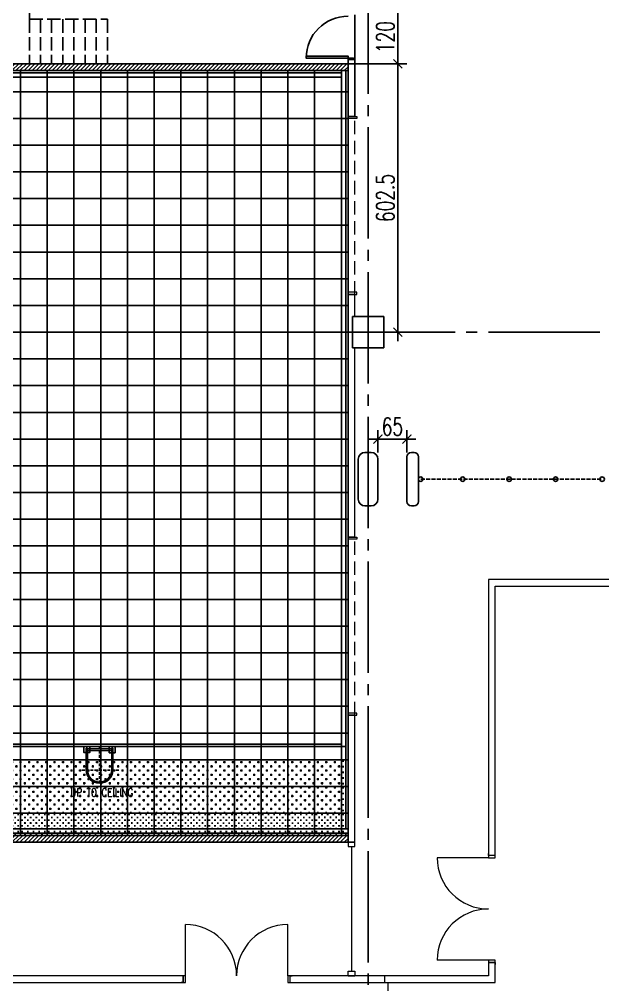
# Model space of a CAD drawing. Header units: millimetres. Extents: x -960 to 41501, y -1010 to 11880.
# Drawn here: x 23577 to 24886, y 1535 to 3702 of the extents above; entities that cross this region are included whole.
import ezdxf
from ezdxf.enums import TextEntityAlignment as Align

# ---------------------------------------------------------------- set-up
doc = ezdxf.new("R2010")
doc.units = ezdxf.units.MM
doc.header["$LTSCALE"] = 100
for name, pattern in [('188K-SM-03-F10-ARCH-PA-Y2257103$0$18P6-SM-03-C40-ARCH-PA-Y2211058$0$DASHED', [19.05, 12.7, -6.35]), ('X-S-FAB-L10$0$COL-CEN-LIN', [3.25, 2.5, -0.25, 0.25, -0.25]), ('X-S-FAB-L10$0$HIDDEN', [0.4, 0.3, -0.1]), ('X-S-FAB-L10$0$JJP_虛線(退縮線、投影線、地下室範圍、非屬本工程、圖面分區)', [0.45, 0.3, -0.15]), ('X-S-FAB-L10$0$TAI_虛線', [5.644, 2.822, -2.822])]:
    doc.linetypes.add(name, pattern=pattern)
for name, color, linetype in [('0-XREF', 7, 'Continuous'), ('188K-SM-03-F10-ARCH-PA-Y2257103$0$K-0-TXT-高度', 53, 'Continuous'), ('188K-SM-03-F10-ARCH-PA-Y2257103$0$K-P-LAD-420', 53, 'Continuous'), ('188K-SM-03-F10-ARCH-PA-Y2257103$0$K-P1S-4.2-單抗', 53, 'Continuous'), ('188K-SM-03-F10-ARCH-PA-Y2257103$0$K-岩棉 2hr 7.5-單抗', 53, 'Continuous'), ('188K-SM-03-F10-ARCH-PA-Y2257103$0$K-岩棉 2hr 7.5-非抗', 53, 'Continuous'), ('188K-SM-03-F10-ARCH-RF-Y2257103$0$K-RF-0.55', 191, 'Continuous'), ('188K-SM-03-F10-ARCH-RF-Y2257103$0$K-RF-0.55-AREA', 6, 'Continuous'), ('188K-SM-03-F10-ARCH-RF-Y2257103$0$K-格柵-不定尺', 80, 'Continuous'), ('188K-SM-03-F10-ARCH-RF-Y2257103$0$K-格柵-整', 30, 'Continuous'), ('X-S-FAB-L10$0$0-DIM-TXT', 8, 'Continuous'), ('X-S-FAB-L10$0$A-WALL-IN', 8, 'Continuous'), ('X-S-FAB-L10$0$A-WALL-IN.200K', 8, 'Continuous'), ('X-S-FAB-L10$0$BLOCK', 8, 'Continuous'), ('X-S-FAB-L10$0$CCL', 8, 'X-S-FAB-L10$0$COL-CEN-LIN'), ('X-S-FAB-L10$0$COL-S', 8, 'Continuous'), ('X-S-FAB-L10$0$Door', 8, 'Continuous'), ('X-S-FAB-L10$0$DW_Frame', 8, 'Continuous'), ('X-S-FAB-L10$0$HID', 8, 'X-S-FAB-L10$0$HIDDEN'), ('X-S-FAB-L10$0$ST', 8, 'Continuous'), ('X-S-FAB-L10$0$WALL_188K_IN', 8, 'Continuous'), ('X-S-FAB-L10$0$管制設備-188K', 6, 'Continuous')]:
    doc.layers.add(name, color=color, linetype=linetype)
doc.styles.add('188K-SM-03-F10-ARCH-PA-Y2257103$0$18P2-XFDP10$0$AA-TXT', font='simplex.shx', dxfattribs={"width": 0.8, "bigfont": 'chineset.shx'})
doc.styles.add('X-S-FAB-L10$0$CHINA', font='simplex.shx', dxfattribs={"width": 0.75, "bigfont": 'chineset.shx'})
doc.styles.add('X-S-FAB-L10$0$DimStyUse', font='romans.shx', dxfattribs={"width": 0.7})
doc.styles.add('X-S-FAB-L10$0$Standard', font='', dxfattribs={"width": 0.8})
doc.styles.add('X-S-FAB-L10$0$TG_NOTE_TEXT', font='simplex.shx', dxfattribs={"width": 0.75, "bigfont": 'chineset.shx'})
doc.styles.get('X-S-FAB-L10$0$Standard').set_extended_font_data('Microsoft JhengHei')

# ---------------------------------------------------------------- blocks, each defined once
blk = doc.blocks.new('X-S-FAB-L10$0$FAB2-L05')
at = {"layer": 'X-S-FAB-L10$0$CCL'}
for p, q in [((-1800, 11005), (-1800, 0)), ((-26880, 3720), (1210, 3720))]:
    blk.add_line(p, q, dxfattribs=at)
at = {"layer": 'X-S-FAB-L10$0$COL-S'}
blk.add_lwpolyline([(-1835, 3755), (-1765, 3755), (-1765, 3685), (-1835, 3685)], close=True, dxfattribs=at)
blk = doc.blocks.new('X-S-FAB-L10$0$_ArchTick')
at = {"color": 0, "linetype": 'ByBlock', "const_width": 0.15}
blk.add_lwpolyline([(-0.5, -0.5), (0.5, 0.5)], dxfattribs=at)
blk = doc.blocks.new('X-S-FAB-L10')
at = {"layer": 'X-S-FAB-L10$0$WALL_188K_IN'}
h = blk.add_hatch(dxfattribs=at)
h.set_pattern_fill('LINE', color=256, scale=2, angle=45)
h.set_pattern_definition([(45, (24216.6165, 3587.5), (-4.49013, 4.49013), [])])
h.paths.add_polyline_path([(23500, 3587.5), (24315, 3587.5), (24315, 3602.5), (23500, 3602.5)])
h = blk.add_hatch(dxfattribs=at)
h.set_pattern_fill('LINE', color=256, scale=2, angle=45)
h.set_pattern_definition([(45, (24216.6165, 1855), (-4.490128, 4.490128), [])])
h.paths.add_polyline_path([(17075, 1855), (24315, 1855), (24315, 1870), (17075, 1870)])
for p, q in [((24426.7, 3742.5), (24426.7, 3582.5)), ((24426.7, 2980), (24426.7, 3622.5)), ((24330, 3612.5), (24315, 3612.5)), ((24315, 3602.5), (24446.7, 3602.5)), ((24330, 3602.5), (24446.7, 3602.5)), ((24395, 3000), (24446.7, 3000)), ((24382, 2730), (24382, 2780)), ((24447, 2730), (24447, 2780)), ((24362, 2760), (24467, 2760))]:
    blk.add_line(p, q)
blk.add_lwpolyline([(24315, 3615.5), (24221, 3615.5), (24221, 3619.9), (24315, 3619.9)], close=True)
blk.add_arc((24315, 3615.5), 94, 90, 180)
at = {"layer": 'X-S-FAB-L10$0$A-WALL-IN'}
for p, q in [((24315, 3484.5), (24315, 3612.5)), ((24330, 3484.5), (24330, 3612.5))]:
    blk.add_line(p, q, dxfattribs=at)
at = {"layer": 'X-S-FAB-L10$0$A-WALL-IN', "lineweight": 0}
for p, q in [((24330, 3484.5), (24315, 3484.5)), ((24330, 3084.5), (24315, 3084.5)), ((24330, 3084.5), (24315, 3084.5)), ((24315, 3084.5), (24315, 2540)), ((24330, 3035), (24330, 3084.5)), ((24330, 2540), (24330, 2965)), ((24330, 2540), (24315, 2540)), ((24330, 2140), (24315, 2140)), ((24315, 2140), (24315, 1855)), ((24330, 1855), (24330, 2140)), ((24315, 1855), (24330, 1855)), ((23945, 1555), (22415, 1555)), ((22470, 1540), (23945, 1540)), ((23945, 1555), (23940.7, 1555)), ((23945, 1540), (23940.7, 1540)), ((23945, 1540), (23945, 1555)), ((24185, 1555), (24189.3, 1555)), ((24185, 1540), (24185, 1555)), ((24315, 1555), (24185, 1555)), ((24185, 1540), (24189.3, 1540)), ((24185, 1540), (24397.5, 1540)), ((24315, 1555), (24330, 1555)), ((24315, 1540), (24330, 1540)), ((24397.5, 1555), (24330, 1555)), ((24405, -35), (24405, 1540))]:
    blk.add_line(p, q, dxfattribs=at)
at = {"layer": 'X-S-FAB-L10$0$A-WALL-IN.200K', "lineweight": 0}
for p, q in [((24990, 2445), (24630, 2445)), ((24630, 2445), (24630, 1825)), ((24645, 2430), (24990, 2430)), ((24645, 1825), (24645, 2430)), ((24630, 1585), (24630, 1580.7)), ((24645, 1585), (24630, 1585)), ((24630, 1585), (24630, 1555)), ((24645, 1585), (24645, 1580.7)), ((24645, 1540), (24645, 1585)), ((24630, 1555), (24397.5, 1555)), ((24397.5, 1540), (24397.5, 1555)), ((24397.5, 1540), (24645, 1540))]:
    blk.add_line(p, q, dxfattribs=at)
at = {"layer": 'X-S-FAB-L10$0$COL-S'}
for p, q in [((24325, 3035), (24395, 3035)), ((24325, 2965), (24325, 3035)), ((24395, 3035), (24395, 2965)), ((24395, 2965), (24325, 2965))]:
    blk.add_line(p, q, dxfattribs=at)
at = {"layer": 'X-S-FAB-L10$0$Door', "linetype": 'X-S-FAB-L10$0$JJP_虛線(退縮線、投影線、地下室範圍、非屬本工程、圖面分區)', "lineweight": 0}
for p, q in [((24315, 3479.5), (24315, 3484.5)), ((24315, 3484.5), (24335, 3484.5)), ((24315, 3084.5), (24315, 3484.5)), ((24335, 3479.5), (24315, 3479.5)), ((24330, 3084.5), (24330, 3484.5)), ((24335, 3484.5), (24335, 3479.5)), ((24335, 3089.5), (24315, 3089.5)), ((24315, 3089.5), (24315, 3084.5)), ((24315, 3084.5), (24335, 3084.5)), ((24335, 3084.5), (24335, 3089.5)), ((24315, 2535), (24315, 2540)), ((24315, 2540), (24335, 2540)), ((24315, 2140), (24315, 2540)), ((24330, 2140), (24330, 2540)), ((24335, 2540), (24335, 2535)), ((24335, 2535), (24315, 2535)), ((24335, 2145), (24315, 2145)), ((24315, 2145), (24315, 2140)), ((24315, 2140), (24335, 2140)), ((24335, 2140), (24335, 2145))]:
    blk.add_line(p, q, dxfattribs=at)
at = {"layer": 'X-S-FAB-L10$0$Door', "linetype": 'X-S-FAB-L10$0$TAI_虛線', "lineweight": 0}
for p, q in [((24315, 1855), (24315, 1845)), ((24330, 1855), (24315, 1855)), ((24315, 1845), (24330, 1845)), ((24322.5, 1845), (24322.5, 1565)), ((24330, 1845), (24330, 1855)), ((24315, 1555), (24315, 1565)), ((24315, 1565), (24330, 1565)), ((24330, 1565), (24330, 1555)), ((24330, 1555), (24315, 1555))]:
    blk.add_line(p, q, dxfattribs=at)
at = {"layer": 'X-S-FAB-L10$0$Door', "lineweight": 0}
for p, q in [((24630, 1825), (24630, 1829.3)), ((24630, 1825), (24630, 1829.3)), ((24630, 1825), (24630, 1820)), ((24645, 1825), (24630, 1825)), ((24645, 1825), (24630, 1825)), ((24645, 1825), (24630, 1825)), ((24645, 1825), (24645, 1829.3)), ((24645, 1825), (24645, 1829.3)), ((24645, 1820), (24645, 1825)), ((24630, 1820), (24515, 1820)), ((24630, 1820), (24645, 1820)), ((23950, 1555), (23950, 1670)), ((24180, 1555), (24180, 1670)), ((24630, 1590), (24515, 1590)), ((24645, 1590), (24630, 1590)), ((24630, 1590), (24630, 1585)), ((24630, 1585), (24645, 1585)), ((24645, 1585), (24630, 1585)), ((24645, 1585), (24630, 1585)), ((24630, 1585), (24630, 1580.7)), ((24630, 1585), (24630, 1580.7)), ((24645, 1585), (24645, 1590)), ((24645, 1585), (24645, 1580.7)), ((24645, 1585), (24645, 1580.7)), ((23945, 1555), (23940.7, 1555)), ((23945, 1555), (23940.7, 1555)), ((23945, 1540), (23940.7, 1540)), ((23945, 1540), (23940.7, 1540)), ((23950, 1555), (23945, 1555)), ((23945, 1555), (23945, 1540)), ((23945, 1540), (23945, 1555)), ((23945, 1540), (23945, 1555)), ((23945, 1540), (23950, 1540)), ((23950, 1540), (23950, 1555)), ((24185, 1555), (24180, 1555)), ((24180, 1555), (24180, 1540)), ((24180, 1540), (24185, 1540)), ((24185, 1540), (24185, 1555)), ((24185, 1540), (24185, 1555)), ((24185, 1540), (24185, 1555)), ((24185, 1555), (24189.3, 1555)), ((24185, 1555), (24189.3, 1555)), ((24185, 1540), (24189.3, 1540)), ((24185, 1540), (24189.3, 1540))]:
    blk.add_line(p, q, dxfattribs=at)
for centre, start, end in [((24630, 1820), 180, 270), ((24630, 1590), 90, 180), ((23950, 1555), 0, 90), ((24180, 1555), 90, 180)]:
    blk.add_arc(centre, 115, start, end, dxfattribs=at)
at = {"layer": 'X-S-FAB-L10$0$DW_Frame'}
blk.add_lwpolyline([(24327, 3612.5), (24327, 3615.5), (24315, 3615.5), (24315, 3612.5)], dxfattribs=at)
at = {"layer": 'X-S-FAB-L10$0$HID'}
for p, q in [((23600, 3717.5), (23600, 3702.5)), ((23600, 3702.5), (23600, 3602.5)), ((23600, 3702.5), (23775, 3702.5)), ((23625, 3702.5), (23625, 3602.5)), ((23650, 3702.5), (23650, 3602.5)), ((23675, 3702.5), (23675, 3602.5)), ((23700, 3702.5), (23700, 3602.5)), ((23725, 3702.5), (23725, 3602.5)), ((23750, 3702.5), (23750, 3602.5)), ((23775, 3702.5), (23775, 3602.5))]:
    blk.add_line(p, q, dxfattribs=at)
at = {"layer": 'X-S-FAB-L10$0$ST'}
blk.add_line((24330, 3612.5), (24330, 3712.5), dxfattribs=at)
at = {"layer": 'X-S-FAB-L10$0$WALL_188K_IN'}
for points in [[(23500, 3587.5), (24315, 3587.5), (24315, 3602.5), (23500, 3602.5)], [(17075, 1855), (24315, 1855), (24315, 1870), (17075, 1870)]]:
    blk.add_lwpolyline(points, close=True, dxfattribs=at)
at = {"layer": 'X-S-FAB-L10$0$管制設備-188K'}
for p, q in [((24338, 2715), (24338, 2625)), ((24367, 2730), (24353, 2730)), ((24382, 2625), (24382, 2715)), ((24447, 2720), (24447, 2620)), ((24463, 2730), (24457, 2730)), ((24473, 2620), (24473, 2720)), ((24353, 2610), (24367, 2610)), ((24457, 2610), (24463, 2610))]:
    blk.add_line(p, q, dxfattribs=at)
at = {"layer": 'X-S-FAB-L10$0$管制設備-188K', "linetype": 'X-S-FAB-L10$0$HIDDEN', "ltscale": 0.3}
blk.add_line((24478, 2670), (24885, 2670), dxfattribs=at)
at = {"layer": 'X-S-FAB-L10$0$管制設備-188K'}
for centre in [(24478, 2670), (24572.2, 2670), (24676.5, 2670), (24780.7, 2670), (24885, 2670)]:
    blk.add_circle(centre, 5, dxfattribs=at)
for centre, radius, start, end in [((24353, 2715), 15, 90, 180), ((24367, 2715), 15, 0, 90), ((24457, 2720), 10, 90, 180), ((24463, 2720), 10, 0, 90), ((24353, 2625), 15, 180, 270), ((24367, 2625), 15, 270, 0), ((24457, 2620), 10, 180, 270), ((24463, 2620), 10, 270, 0)]:
    blk.add_arc(centre, radius, start, end, dxfattribs=at)
at = {"xscale": 20, "yscale": 20, "zscale": 20}
for p, rotation in [((24426.7, 3602.5), 270), ((24426.7, 3602.5), 90), ((24426.7, 3000), 270), ((24382, 2760), 180)]:
    blk.add_blockref('X-S-FAB-L10$0$_ArchTick', p, dxfattribs=dict(at, rotation=rotation))
blk.add_blockref('X-S-FAB-L10$0$_ArchTick', (24447, 2760), dxfattribs=at)
at = {"layer": 'X-S-FAB-L10$0$BLOCK'}
blk.add_blockref('X-S-FAB-L10$0$FAB2-L05', (26160, -720), dxfattribs=at)
at = {"char_height": 40, "attachment_point": 5, "rotation": 90, "style": 'X-S-FAB-L10$0$DimStyUse'}
for s, insert in [('\\A1;120', (24398.7, 3662.5)), ('\\A1;602.5', (24398.7, 3301.2))]:
    blk.add_mtext(s, dxfattribs=dict(at, insert=insert))
at = {"insert": (24414.5, 2788), "char_height": 40, "attachment_point": 5, "style": 'X-S-FAB-L10$0$DimStyUse'}
blk.add_mtext('\\A1;65', dxfattribs=at)
at = {"style": 'X-S-FAB-L10$0$TG_NOTE_TEXT', "width": 0.5, "flags": 1}
for p in [(7463.3, 9020), (18268.3, 8649), (11197.8, 4800.2), (16485.8, 4800.2), (25420.3, 2635), (13360, 320, 0), (7463.3, -33.3)]:
    blk.add_attdef('WH', text='', height=20, dxfattribs=at).set_placement(p, align=Align.BOTTOM_LEFT)
at = {"width": 0.5}
for style, p in [('X-S-FAB-L10$0$TG_NOTE_TEXT', (7585, 9020)), ('X-S-FAB-L10$0$TG_NOTE_TEXT', (18390, 8649)), ('X-S-FAB-L10$0$TG_NOTE_TEXT', (11117.5, 4813.5)), ('X-S-FAB-L10$0$TG_NOTE_TEXT', (16607.5, 4813.5)), ('X-S-FAB-L10$0$TG_NOTE_TEXT', (25350, 2635)), ('X-S-FAB-L10$0$Standard', (13129.4, 325, 0)), ('X-S-FAB-L10$0$TG_NOTE_TEXT', (7585, -20))]:
    blk.add_attdef('DESC', text='', height=10, dxfattribs=dict(at, style=style)).set_placement(p, align=Align.BOTTOM_LEFT)
for tag, style, p in [('TYPE', 'X-S-FAB-L10$0$TG_NOTE_TEXT', (7619.3, 9020)), ('NO', 'X-S-FAB-L10$0$TG_NOTE_TEXT', (7650.1, 9020)), ('TYPE', 'X-S-FAB-L10$0$TG_NOTE_TEXT', (18424.2, 8649)), ('NO', 'X-S-FAB-L10$0$TG_NOTE_TEXT', (18455, 8649)), ('NO', 'X-S-FAB-L10$0$TG_NOTE_TEXT', (11088.6, 4813.5)), ('TYPE', 'X-S-FAB-L10$0$TG_NOTE_TEXT', (11151.8, 4813.5)), ('TYPE', 'X-S-FAB-L10$0$TG_NOTE_TEXT', (16641.8, 4813.5)), ('NO', 'X-S-FAB-L10$0$TG_NOTE_TEXT', (16672.6, 4813.5)), ('NO', 'X-S-FAB-L10$0$TG_NOTE_TEXT', (25313, 2635)), ('TYPE', 'X-S-FAB-L10$0$TG_NOTE_TEXT', (25350, 2635)), ('NO', 'X-S-FAB-L10$0$Standard', (13100, 320, 0)), ('TYPE', 'X-S-FAB-L10$0$Standard', (13129.4, 320, 0)), ('TYPE', 'X-S-FAB-L10$0$TG_NOTE_TEXT', (7619.3, -20)), ('NO', 'X-S-FAB-L10$0$TG_NOTE_TEXT', (7650.1, -20))]:
    blk.add_attdef(tag, text='', height=10, dxfattribs=dict(at, style=style)).set_placement(p, align=Align.BOTTOM_RIGHT)
at = {"style": 'X-S-FAB-L10$0$TG_NOTE_TEXT', "width": 0.5, "flags": 1}
for rotation, p in [(180, (43, 7480)), (180, (943, 7480)), (90, (24310, 3717.8)), (270, (17080, 1711.7))]:
    blk.add_attdef('WH', text='', height=20, rotation=rotation, dxfattribs=at).set_placement(p, align=Align.BOTTOM_LEFT)
at = {"width": 0.5}
for rotation, style, p in [(180, 'X-S-FAB-L10$0$Standard', (317.6, 7480)), (180, 'X-S-FAB-L10$0$Standard', (1217.6, 7480)), (90, 'X-S-FAB-L10$0$TG_NOTE_TEXT', (24310, 3647.5)), (270, 'X-S-FAB-L10$0$TG_NOTE_TEXT', (17080, 1605))]:
    blk.add_attdef('DESC', text='', height=10, rotation=rotation, dxfattribs=dict(at, style=style)).set_placement(p, align=Align.BOTTOM_LEFT)
for tag, rotation, style, p in [('TYPE', 180, 'X-S-FAB-L10$0$Standard', (317.6, 7480)), ('NO', 180, 'X-S-FAB-L10$0$Standard', (347, 7480)), ('TYPE', 180, 'X-S-FAB-L10$0$Standard', (1217.6, 7480)), ('NO', 180, 'X-S-FAB-L10$0$Standard', (1247, 7480)), ('TYPE', 90, 'X-S-FAB-L10$0$TG_NOTE_TEXT', (24310, 3647.5)), ('NO', 90, 'X-S-FAB-L10$0$TG_NOTE_TEXT', (24310, 3610.5)), ('TYPE', 270, 'X-S-FAB-L10$0$TG_NOTE_TEXT', (17080, 1605)), ('NO', 270, 'X-S-FAB-L10$0$TG_NOTE_TEXT', (17080, 1573))]:
    blk.add_attdef(tag, text='', height=10, rotation=rotation, dxfattribs=dict(at, style=style)).set_placement(p, align=Align.BOTTOM_RIGHT)
at = {"layer": 'X-S-FAB-L10$0$0-DIM-TXT', "style": 'X-S-FAB-L10$0$CHINA', "width": 0.75}
for p in [(667.4, 7855.1, -2689.4), (22627.4, 6728.8), (25644.7, 6728.8), (24778.8, 5569.1), (1118.3, 4980), (417.8, 4594.6), (23874.8, 4355), (22927.4, 4330.1), (23749.9, 3901.4), (417.8, 3765.2), (1118.3, 3730), (417.8, 3115.8), (536.9, 2227.8), (16909, 1782.7), (888.4, 880.5), (16977.4, 750), (18878.8, 750), (25641.2, 553.2), (21364, 526.9)]:
    blk.add_attdef('HIG', text='', height=80, dxfattribs=at).set_placement(p, align=Align.MIDDLE_LEFT)
blk = doc.blocks.new('188K-SM-03-F10-ARCH-RF-Y2257103$0$格柵-60x60')
h = blk.add_hatch()
h.set_pattern_fill('CROSS', color=256, scale=1.5)
h.set_pattern_definition([(0, (-67309.572, -18158.226), (9.525, 9.525), [4.7625, -14.2875]), (90, (-67307.191, -18160.607), (-9.525, 9.525), [4.7625, -14.2875])])
h.paths.add_polyline_path([(0, 60), (60, 60), (60, 0), (0, 0)])
blk.add_lwpolyline([(0, 60), (60, 60), (60, 0), (0, 0)], close=True)
blk = doc.blocks.new('188K-SM-03-F10-ARCH-RF-Y2257103')
at = {"layer": '188K-SM-03-F10-ARCH-RF-Y2257103$0$K-格柵-不定尺'}
h = blk.add_hatch(dxfattribs=at)
h.set_pattern_fill('CROSS', color=256)
h.set_pattern_definition([(0, (22175.002, -6910), (6.35, 6.35), [3.175, -9.525]), (90, (22176.5897, -6911.5875), (-6.35, 6.35), [3.175, -9.525])])
h.paths.add_polyline_path([(24300, 2040), (24315, 2040), (24315, 1980), (24300, 1980)])
h = blk.add_hatch(dxfattribs=at)
h.set_pattern_fill('CROSS', color=256)
h.set_pattern_definition([(0, (22175.002, -6970), (6.35, 6.35), [3.175, -9.525]), (90, (22176.5897, -6971.5875), (-6.35, 6.35), [3.175, -9.525])])
h.paths.add_polyline_path([(24300, 1980), (24315, 1980), (24315, 1920), (24300, 1920)])
h = blk.add_hatch(dxfattribs=at)
h.set_pattern_fill('CROSS', color=256)
h.set_pattern_definition([(0, (21395.001, -7030.149), (6.35, 6.35), [3.175, -9.525]), (90, (21396.589, -7031.7364), (-6.35, 6.35), [3.175, -9.525])])
h.paths.add_polyline_path([(23520, 1919.9), (23580, 1919.9), (23580, 1869.9), (23520, 1869.9)])
h = blk.add_hatch(dxfattribs=at)
h.set_pattern_fill('CROSS', color=256)
h.set_pattern_definition([(0, (21455.001, -7030.149), (6.35, 6.35), [3.175, -9.525]), (90, (21456.589, -7031.7364), (-6.35, 6.35), [3.175, -9.525])])
h.paths.add_polyline_path([(23580, 1919.9), (23640, 1919.9), (23640, 1869.9), (23580, 1869.9)])
h = blk.add_hatch(dxfattribs=at)
h.set_pattern_fill('CROSS', color=256)
h.set_pattern_definition([(0, (21515.001, -7030.149), (6.35, 6.35), [3.175, -9.525]), (90, (21516.589, -7031.7364), (-6.35, 6.35), [3.175, -9.525])])
h.paths.add_polyline_path([(23640, 1919.9), (23700, 1919.9), (23700, 1869.9), (23640, 1869.9)])
h = blk.add_hatch(dxfattribs=at)
h.set_pattern_fill('CROSS', color=256)
h.set_pattern_definition([(0, (21575.001, -7030.149), (6.35, 6.35), [3.175, -9.525]), (90, (21576.589, -7031.7364), (-6.35, 6.35), [3.175, -9.525])])
h.paths.add_polyline_path([(23700, 1919.9), (23760, 1919.9), (23760, 1869.9), (23700, 1869.9)])
h = blk.add_hatch(dxfattribs=at)
h.set_pattern_fill('CROSS', color=256)
h.set_pattern_definition([(0, (21635.0016, -7030.159), (6.35, 6.35), [3.175, -9.525]), (90, (21636.589, -7031.7464), (-6.35, 6.35), [3.175, -9.525])])
h.paths.add_polyline_path([(23760, 1919.8), (23820, 1919.8), (23820, 1869.9), (23760, 1869.9)])
h = blk.add_hatch(dxfattribs=at)
h.set_pattern_fill('CROSS', color=256)
h.set_pattern_definition([(0, (21695.0016, -7030.159), (6.35, 6.35), [3.175, -9.525]), (90, (21696.589, -7031.7464), (-6.35, 6.35), [3.175, -9.525])])
h.paths.add_polyline_path([(23820, 1919.8), (23880, 1919.8), (23880, 1869.9), (23820, 1869.9)])
h = blk.add_hatch(dxfattribs=at)
h.set_pattern_fill('CROSS', color=256)
h.set_pattern_definition([(0, (21755.0016, -7030.159), (6.35, 6.35), [3.175, -9.525]), (90, (21756.589, -7031.7464), (-6.35, 6.35), [3.175, -9.525])])
h.paths.add_polyline_path([(23880, 1919.8), (23940, 1919.8), (23940, 1869.9), (23880, 1869.9)])
h = blk.add_hatch(dxfattribs=at)
h.set_pattern_fill('CROSS', color=256)
h.set_pattern_definition([(0, (21815.0016, -7030.159), (6.35, 6.35), [3.175, -9.525]), (90, (21816.589, -7031.7464), (-6.35, 6.35), [3.175, -9.525])])
h.paths.add_polyline_path([(23940, 1919.8), (24000, 1919.8), (24000, 1869.9), (23940, 1869.9)])
h = blk.add_hatch(dxfattribs=at)
h.set_pattern_fill('CROSS', color=256)
h.set_pattern_definition([(0, (21875.002, -7030.169), (6.35, 6.35), [3.175, -9.525]), (90, (21876.5894, -7031.7564), (-6.35, 6.35), [3.175, -9.525])])
h.paths.add_polyline_path([(24000, 1919.8), (24060, 1919.8), (24060, 1869.8), (24000, 1869.8)])
h = blk.add_hatch(dxfattribs=at)
h.set_pattern_fill('CROSS', color=256)
h.set_pattern_definition([(0, (21935.002, -7030.169), (6.35, 6.35), [3.175, -9.525]), (90, (21936.5894, -7031.7564), (-6.35, 6.35), [3.175, -9.525])])
h.paths.add_polyline_path([(24060, 1919.8), (24120, 1919.8), (24120, 1869.8), (24060, 1869.8)])
h = blk.add_hatch(dxfattribs=at)
h.set_pattern_fill('CROSS', color=256)
h.set_pattern_definition([(0, (21995.002, -7030.169), (6.35, 6.35), [3.175, -9.525]), (90, (21996.5894, -7031.7564), (-6.35, 6.35), [3.175, -9.525])])
h.paths.add_polyline_path([(24120, 1919.8), (24180, 1919.8), (24180, 1869.8), (24120, 1869.8)])
h = blk.add_hatch(dxfattribs=at)
h.set_pattern_fill('CROSS', color=256)
h.set_pattern_definition([(0, (22055.002, -7030.169), (6.35, 6.35), [3.175, -9.525]), (90, (22056.5894, -7031.7564), (-6.35, 6.35), [3.175, -9.525])])
h.paths.add_polyline_path([(24180, 1919.8), (24240, 1919.8), (24240, 1869.8), (24180, 1869.8)])
h = blk.add_hatch(dxfattribs=at)
h.set_pattern_fill('CROSS', color=256)
h.set_pattern_definition([(0, (22115.002, -7030.1186), (6.35, 6.35), [3.175, -9.525]), (90, (22116.5897, -7031.706), (-6.35, 6.35), [3.175, -9.525])])
h.paths.add_polyline_path([(24240, 1919.9), (24300, 1919.9), (24300, 1869.9), (24240, 1869.9)])
h = blk.add_hatch(dxfattribs=at)
h.set_pattern_fill('CROSS', color=256)
h.set_pattern_definition([(0, (22175.002, -7030.1186), (6.35, 6.35), [3.175, -9.525]), (90, (22176.5897, -7031.706), (-6.35, 6.35), [3.175, -9.525])])
h.paths.add_polyline_path([(24300, 1919.9), (24315, 1919.9), (24315, 1869.9), (24300, 1869.9)])
at = {"layer": '188K-SM-03-F10-ARCH-RF-Y2257103$0$K-RF-0.55'}
for p, q in [((23580, 3587.5), (23580, 1870)), ((23640, 3587.5), (23640, 1870)), ((23700, 3587.5), (23700, 1870)), ((23760, 3587.5), (23760, 1870)), ((23820, 3587.5), (23820, 1870)), ((23880, 3587.5), (23880, 1870)), ((23940, 3587.5), (23940, 1870)), ((24000, 3587.5), (24000, 1870)), ((24060, 3587.5), (24060, 1870)), ((24120, 3587.5), (24120, 1870)), ((24180, 3587.5), (24180, 1870)), ((24240, 3587.5), (24240, 1870)), ((24300, 3587.5), (24300, 1870)), ((24315, 3540), (1845, 3540)), ((24315, 3480), (1845, 3480)), ((24315, 3420), (1845, 3420)), ((24315, 3360), (1845, 3360)), ((24315, 3300), (1845, 3300)), ((24315, 3240), (1845, 3240)), ((24315, 3180), (1845, 3180)), ((24315, 3120), (1845, 3120)), ((24315, 3060), (1845, 3060)), ((24315, 3000), (1845, 3000)), ((24315, 2940), (1845, 2940)), ((24315, 2880), (1845, 2880)), ((24315, 2820), (1845, 2820)), ((24315, 2760), (1845, 2760)), ((24315, 2700), (1845, 2700)), ((24315, 2640), (1845, 2640)), ((24315, 2580), (1845, 2580)), ((24315, 2520), (1845, 2520)), ((24315, 2460), (1845, 2460)), ((24315, 2400), (1845, 2400)), ((24315, 2340), (1845, 2340)), ((24315, 2280), (1845, 2280)), ((24315, 2220), (1845, 2220)), ((24315, 2160), (1845, 2160)), ((24315, 2100), (1845, 2100)), ((24315, 2040), (17090, 2040)), ((24315, 1980), (17090, 1980)), ((24315, 1920), (17090, 1920))]:
    blk.add_line(p, q, dxfattribs=at)
at = {"layer": '188K-SM-03-F10-ARCH-RF-Y2257103$0$K-RF-0.55-AREA', "elevation": 0}
blk.add_lwpolyline([(19320, 8595), (19320, 7535), (19285, 7535), (19285, 7465), (19320, 7465), (19320, 7320), (21349.5, 7320), (21349.5, 5955), (24315, 5955), (24315, 5565), (23575, 5565), (23575, 5017.5), (23505, 5017.5), (23505, 4535), (23485, 4535), (23485, 3587.5), (24315, 3587.5), (24315, 1870), (17090, 1870), (17090, 2075), (16750, 2075)], dxfattribs=at)
at = {"layer": '188K-SM-03-F10-ARCH-RF-Y2257103$0$K-格柵-不定尺'}
for points in [[(24300, 2040), (24315, 2040), (24315, 1980), (24300, 1980)], [(24300, 1980), (24315, 1980), (24315, 1920), (24300, 1920)], [(23520, 1919.9), (23580, 1919.9), (23580, 1869.9), (23520, 1869.9)], [(23580, 1919.9), (23640, 1919.9), (23640, 1869.9), (23580, 1869.9)], [(23640, 1919.9), (23700, 1919.9), (23700, 1869.9), (23640, 1869.9)], [(23700, 1919.9), (23760, 1919.9), (23760, 1869.9), (23700, 1869.9)], [(23760, 1919.8), (23820, 1919.8), (23820, 1869.9), (23760, 1869.9)], [(23820, 1919.8), (23880, 1919.8), (23880, 1869.9), (23820, 1869.9)], [(23880, 1919.8), (23940, 1919.8), (23940, 1869.9), (23880, 1869.9)], [(23940, 1919.8), (24000, 1919.8), (24000, 1869.9), (23940, 1869.9)], [(24000, 1919.8), (24060, 1919.8), (24060, 1869.8), (24000, 1869.8)], [(24060, 1919.8), (24120, 1919.8), (24120, 1869.8), (24060, 1869.8)], [(24120, 1919.8), (24180, 1919.8), (24180, 1869.8), (24120, 1869.8)], [(24180, 1919.8), (24240, 1919.8), (24240, 1869.8), (24180, 1869.8)], [(24240, 1919.9), (24300, 1919.9), (24300, 1869.9), (24240, 1869.9)], [(24300, 1919.9), (24315, 1919.9), (24315, 1869.9), (24300, 1869.9)]]:
    blk.add_lwpolyline(points, close=True, dxfattribs=at)
at = {"layer": '188K-SM-03-F10-ARCH-RF-Y2257103$0$K-格柵-整'}
for p in [(23520, 1980), (23580, 1980), (23640, 1980), (23700, 1980), (23760, 1980), (23820, 1980), (23880, 1980), (23940, 1980), (24000, 1980), (24060, 1980), (24120, 1980), (24180, 1980), (24240, 1980), (23520, 1920), (23580, 1920), (23640, 1920), (23700, 1920), (23760, 1920), (23820, 1920), (23880, 1920), (23940, 1920), (24000, 1920), (24060, 1920), (24120, 1920), (24180, 1920), (24240, 1920)]:
    blk.add_blockref('188K-SM-03-F10-ARCH-RF-Y2257103$0$格柵-60x60', p, dxfattribs=at)
blk = doc.blocks.new('188K-SM-03-F10-ARCH-PA-Y2257103$0$LAD-1')
at = {"linetype": '188K-SM-03-F10-ARCH-PA-Y2257103$0$18P6-SM-03-C40-ARCH-PA-Y2211058$0$DASHED', "ltscale": 0.005}
for points in [[(-77.4, -42.9), (-77.4, 43.5)], [(-106.5, 0), (-23.9, 0)]]:
    blk.add_lwpolyline(points, dxfattribs=at)
for points in [[(-33.8, -29.7), (-77.4, -29.7, -0.976777), (-77.4, 29.8), (-33.8, 29.8)], [(-33.8, -27.2), (-77.4, -27.2, -0.974646), (-77.4, 27.3), (-33.8, 27.3)]]:
    blk.add_lwpolyline(points, format="xyb")
for points in [[(-23.8, 22.2), (-23.8, 35.2), (-37.8, 35.2), (-37.8, 22.2)], [(-27.8, 27), (-27.8, 30), (-33.8, 30), (-33.8, 27)], [(-28.9, 27), (-28.9, -27), (-32.7, -27), (-32.7, 27)], [(-23.9, -21.8), (-23.9, -34.8), (-37.9, -34.8), (-37.9, -21.8)], [(-27.8, -27), (-27.8, -30), (-33.8, -30), (-33.8, -27)]]:
    blk.add_lwpolyline(points, close=True)
for centre in [(-93.7, 23.2), (-64.6, 28.5), (-105.2, 0), (-93.7, -22.5), (-64.6, -28.5)]:
    blk.add_circle(centre, 0.5)
blk = doc.blocks.new('188K-SM-03-F10-ARCH-PA-Y2257103')
at = {"layer": '188K-SM-03-F10-ARCH-PA-Y2257103$0$K-P1S-4.2-單抗'}
for p, q in [((24300, 2075), (17090, 2075, 0)), ((24300, 2070, 0), (17090, 2070, 0))]:
    blk.add_line(p, q, dxfattribs=at)
at = {"layer": '188K-SM-03-F10-ARCH-PA-Y2257103$0$K-岩棉 2hr 7.5-單抗'}
for p, q in [((24300, 3582.5, 0), (23470, 3582.5, 0)), ((24300, 2070, 0), (24300, 3587.5)), ((24310, 2070, 0), (24310, 3587.5, 0)), ((24300, 3572.5, 0), (23470, 3572.5, 0))]:
    blk.add_line(p, q, dxfattribs=at)
at = {"layer": '188K-SM-03-F10-ARCH-PA-Y2257103$0$K-岩棉 2hr 7.5-非抗'}
for p, q in [((24300, 1885, 0), (24300, 2070, 0)), ((24300, 2070, 0), (24310, 2070, 0)), ((24310, 1885), (24310, 2070, 0)), ((17075, 1885, 0), (24315, 1885, 0)), ((17075, 1875, 0), (24315, 1875))]:
    blk.add_line(p, q, dxfattribs=at)
at = {"layer": '188K-SM-03-F10-ARCH-PA-Y2257103$0$K-P-LAD-420', "rotation": 90.07229666140849}
blk.add_blockref('188K-SM-03-F10-ARCH-PA-Y2257103$0$LAD-1', (23757.5, 2093.8, 0), dxfattribs=at)
at = {"layer": '188K-SM-03-F10-ARCH-PA-Y2257103$0$K-0-TXT-高度', "style": '188K-SM-03-F10-ARCH-PA-Y2257103$0$18P2-XFDP10$0$AA-TXT', "width": 0.8}
blk.add_text('UP TO CEILING', height=18, rotation=360, dxfattribs=at).set_placement((23762.5, 1966.5, 0), align=Align.MIDDLE)

msp = doc.modelspace()

# ---------------------------------------------------------------- block references
for name in ['X-S-FAB-L10', '188K-SM-03-F10-ARCH-RF-Y2257103']:
    msp.add_blockref(name, (0, 0))
at = {"layer": '0-XREF'}
msp.add_blockref('188K-SM-03-F10-ARCH-PA-Y2257103', (0, 0), dxfattribs=at)

doc.saveas('drawing.dxf')
